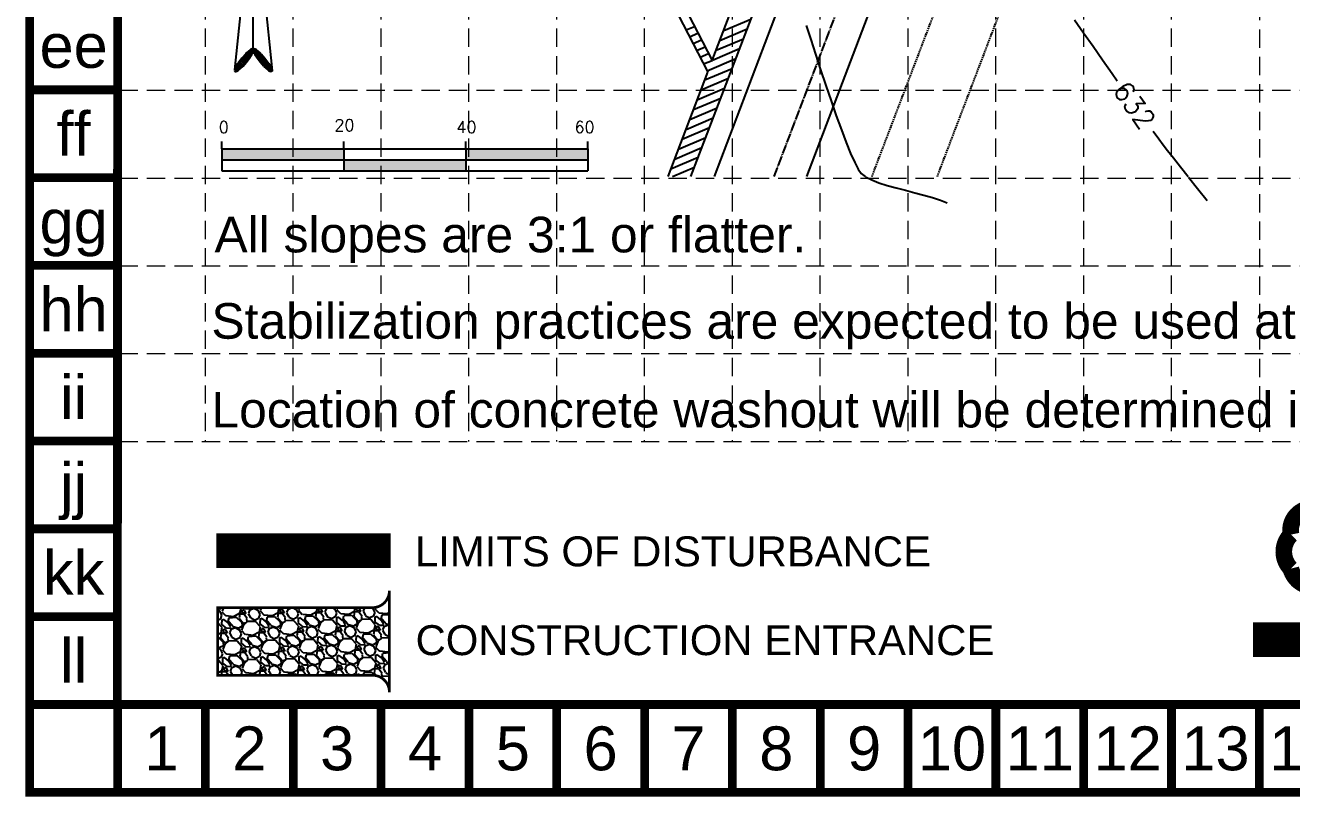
# Model space of a CAD drawing. Header units: inches. Extents: x 2525137 to 2526060, y 7086153 to 7086731.
# Drawn here: x 2525137 to 2525344.6, y 7086153.1 to 7086279.6 of the extents above; entities that cross this region are included whole.
import ezdxf
from ezdxf.enums import TextEntityAlignment as Align

# ---------------------------------------------------------------- set-up
doc = ezdxf.new("R2010")
doc.units = ezdxf.units.IN
doc.header["$MEASUREMENT"] = 0
for name, pattern in [('ESMT', [0.32, 0.24, -0.08]), ('HIDDEN', [0.375, 0.25, -0.125]), ('PHANTOM', [1.9, 1.5, -0.08, 0.08, -0.08, 0.08, -0.08]), ('PL', [1.25, 0.625, -0.125, 0.125, -0.125, 0.125, -0.125])]:
    doc.linetypes.add(name, pattern=pattern)
for name, color, linetype in [('BASE', 7, 'Continuous'), ('E-CNTR-1', 15, 'Continuous'), ('E-ESMT', 2, 'ESMT'), ('E-PVMT', 2, 'Continuous'), ('E-STORM', 10, 'Continuous'), ('E-STORM-H', 15, 'Continuous'), ('EC', 35, 'Continuous'), ('GRID', 254, 'HIDDEN'), ('LEGEND', 7, 'Continuous'), ('NARROW', 7, 'Continuous'), ('PL', 7, 'PHANTOM'), ('PL-OFF', 3, 'PHANTOM'), ('PL-ROW', 7, 'PL')]:
    doc.layers.add(name, color=color, linetype=linetype)
doc.styles.add('L120', font='simplex', dxfattribs={"height": 2.4})
doc.styles.add("L200'", font='ARIAL.TTF', dxfattribs={"height": 0.001969})
doc.styles.add('L60', font='simplex.shx', dxfattribs={"height": 1.2})
doc.styles.get("Standard").update_dxf_attribs({"font": 'ARIAL.TTF'})

# ---------------------------------------------------------------- blocks, each defined once
blk = doc.blocks.new('North Arrow')
at = {"layer": 'NARROW'}
for p, q in [((32.43, 3.06), (32.43, 4.63)), ((0, 0), (22.36, 2)), ((28.77, -2.09), (34.02, 2.32)), ((36.18, 2.33), (30.46, 2.33)), ((36.16, 2.32), (31.04, -2.09)), ((39.1, 0.01), (59.96, 2.11)), ((0, 0), (22.33, -2.02)), ((31.2, -0.05), (21.66, -0.05)), ((21.66, -0.05), (21.66, -0.05)), ((57.45, -0.05), (33.41, -0.05)), ((59.83, -2.14), (39.04, -0.01)), ((57.69, -0.03), (57.77, -0.01)), ((57.77, -0.05), (57.69, -0.03)), ((28.77, -2.09), (34.95, -2.09)), ((32.43, -4.26), (32.43, -2.8))]:
    blk.add_line(p, q, dxfattribs=at)
blk.add_lwpolyline([(22.36, -2.03), (22.59, -1.93, 0.091577), (22.87, -1.44, 0.048306), (23.03, -0.75), (23.07, -0.01), (23.01, 0.82, 0.048306), (22.87, 1.42, 0.091577), (22.59, 1.91), (22.36, 2.01), (22.14, 1.91, 0.091577), (21.86, 1.42, 0.048306), (21.72, 0.82), (21.66, -0.01), (21.72, -0.83, 0.048306), (21.86, -1.44, 0.091577), (22.14, -1.93)], format="xyb", close=True, dxfattribs=at)
for points in [[(57.46, -0.03), (57.44, 0.08, -0.066818), (57.67, 0.47, -0.03073), (58.01, 0.84), (58.52, 1.29), (59.07, 1.7, -0.03073), (59.5, 1.95, -0.066818), (59.93, 2.1), (60.04, 2.06)], [(60.04, 2.06), (60.05, 1.95, -0.066818), (59.82, 1.56, -0.03073), (59.43, 1.14), (58.97, 0.74), (58.42, 0.33, -0.03073), (57.99, 0.08, -0.036692), (57.76, -0.02)], [(57.46, -0.04), (57.44, -0.15, 0.066818), (57.67, -0.54, 0.03073), (58.01, -0.9), (58.52, -1.36), (59.07, -1.77, 0.03073), (59.5, -2.02, 0.066818), (59.93, -2.17), (60.04, -2.13)], [(60.04, -2.13), (60.05, -2.01, 0.066818), (59.82, -1.63, 0.03073), (59.43, -1.2), (58.97, -0.8), (58.42, -0.4, 0.03073), (57.99, -0.15, 0.036692), (57.76, -0.05)]]:
    blk.add_lwpolyline(points, format="xyb", dxfattribs=at)
for centre, start, end in [((30.46, 3.86), 178.8769, 270), ((34.95, -3.62), 358.8769, 90)]:
    blk.add_arc(centre, 1.53, start, end, dxfattribs=at)
for points in [[(23.02, 0.75), (21.85, 1.42), (22.87, 1.44), (22.14, 1.91)], [(22.87, 1.44), (22.14, 1.91), (22.59, 1.91), (22.36, 2)], [(31.05, -2.09), (36.15, 2.36), (28.75, -2.06), (34.01, 2.36)], [(59.26, 1), (58.69, 1.42), (59.45, 1.15), (59, 1.65)], [(59.45, 1.15), (59, 1.65), (59.62, 1.34), (59.28, 1.82)], [(59.62, 1.34), (59.28, 1.82), (59.81, 1.55), (59.49, 1.95)], [(59.81, 1.55), (59.49, 1.95), (59.93, 1.73), (59.69, 2.04)], [(59.93, 1.73), (59.69, 2.04), (60.05, 1.94), (59.93, 2.1)], [(60.05, 1.94), (59.93, 2.1), (60.04, 2.06)], [(23.03, -0.76), (21.67, -0.05), (23.07, -0.05), (21.72, 0.82)], [(23.07, -0.05), (21.72, 0.82), (23.02, 0.75), (21.85, 1.42)], [(57.44, 0.08), (57.7, -0.01), (57.5, 0.21), (57.77, -0.01)], [(57.45, -0.04), (57.69, -0.02), (57.44, 0.08), (57.7, -0.01)], [(57.5, 0.21), (57.77, -0.01), (57.6, 0.39), (57.94, 0.06)], [(57.6, 0.39), (57.94, 0.06), (57.68, 0.5), (58.07, 0.13)], [(57.68, 0.5), (58.07, 0.13), (57.84, 0.66), (58.29, 0.26)], [(57.84, 0.66), (58.29, 0.26), (58.03, 0.86), (58.52, 0.41)], [(58.03, 0.86), (58.52, 0.41), (58.26, 1.07), (58.73, 0.57)], [(58.26, 1.07), (58.73, 0.57), (58.52, 1.3), (59.05, 0.81)], [(58.52, 1.3), (59.05, 0.81), (58.7, 1.42), (59.26, 0.99)], [(22.87, -1.44), (21.72, -0.87), (23.03, -0.76), (21.67, -0.05)], [(22.58, -1.93), (21.86, -1.45), (22.87, -1.44), (21.72, -0.87)], [(57.44, -0.14), (57.69, -0.02), (57.45, -0.04), (57.69, -0.02)], [(57.46, -0.19), (57.7, -0.03), (57.44, -0.14), (57.69, -0.02)], [(57.53, -0.33), (57.76, -0.05), (57.46, -0.19), (57.7, -0.03)], [(57.63, -0.48), (57.9, -0.1), (57.53, -0.33), (57.76, -0.05)], [(57.78, -0.66), (58.09, -0.2), (57.63, -0.48), (57.9, -0.1)], [(57.97, -0.87), (58.34, -0.35), (57.78, -0.66), (58.09, -0.2)], [(58.24, -1.11), (58.61, -0.54), (57.97, -0.87), (58.34, -0.35)], [(58.61, -1.43), (58.93, -0.77), (58.24, -1.11), (58.61, -0.54)], [(58.91, -1.64), (59.2, -1), (58.61, -1.43), (58.93, -0.77)], [(59.12, -1.79), (59.57, -1.36), (58.92, -1.65), (59.2, -1.01)], [(59.35, -1.93), (59.81, -1.62), (59.12, -1.79), (59.57, -1.36)], [(59.54, -1.32), (59.41, -1.18), (59.21, -1.01)], [(22.36, -2.01), (22.14, -1.93), (22.58, -1.93), (21.86, -1.45)], [(59.58, -2.05), (59.93, -1.79), (59.35, -1.93), (59.81, -1.62)], [(59.78, -2.13), (60.05, -2.01), (59.58, -2.05), (59.93, -1.79)], [(59.92, -2.17), (60.04, -2.13), (59.78, -2.13), (60.05, -2.01)]]:
    blk.add_solid(points, dxfattribs=at)
blk = doc.blocks.new('A$C7F111560')
h = blk.add_hatch(color=7)
h.paths.add_polyline_path([(0.53, 3.6), (0.53, 1.8), (20.53, 1.8), (20.53, 3.6)])
h.paths.add_polyline_path([(40.53, 1.8), (20.53, 1.8), (20.53, 0), (40.53, 0)])
h.paths.add_polyline_path([(40.53, 1.8), (60.53, 1.8), (60.53, 3.6), (40.53, 3.6)])
at = {"color": 7}
for p, q in [((0.53, 3.6), (0.53, 4.8)), ((20.53, 3.6), (20.53, 4.8)), ((40.53, 3.6), (40.53, 4.8)), ((60.53, 3.6), (60.53, 4.8)), ((0.53, 3.6), (20.53, 3.6)), ((0.53, 3.6), (0.53, 0)), ((20.53, 3.6), (60.53, 3.6)), ((20.53, 3.6), (20.53, 0)), ((40.53, 3.6), (40.53, 0)), ((60.53, 3.6), (60.53, 0)), ((0.53, 1.8), (60.53, 1.8)), ((0.53, 0), (20.53, 0)), ((20.53, 0), (60.53, 0))]:
    blk.add_line(p, q, dxfattribs=at)
at = {"color": 7, "style": 'L120'}
for s, p in [('20', (18.96, 6.53)), ('0', (0, 6.23)), ('40', (38.97, 6.23)), ('60', (58.33, 6.23))]:
    blk.add_text(s, height=1.92, dxfattribs=at).set_placement(p)

msp = doc.modelspace()

# ---------------------------------------------------------------- hatches: boundary and pattern name
at = {"layer": 'LEGEND'}
h = msp.add_hatch(dxfattribs=at)
h.set_pattern_fill('GRAVEL', color=4, scale=4.436034, angle=-43.9343, style=0)
h.set_pattern_definition([(184.078545, (2518967.9654, 7083489.57797), (-53.25717442, -4.128040061), [0.5968062, -59.0839248]), (141.0354448, (2518967.3701, 7083489.53553), (41.4124352683, -33.73985456), [1.0241383, -101.3896563]), (88.576145, (2518966.5738, 7083490.17954), (-1.911069757, -65.918688141), [0.722133, -71.491263]), (223.339445, (2518964.55845, 7083490.58127), (64.751826095, 60.813139263), [0.932623, -92.3296472]), (248.899445, (2518963.88015, 7083489.9412), (20.961582743, 53.723935433), [0.9145106, -90.536669]), (313.3394448, (2518963.55092, 7083489.088), (-60.813139189, 64.7518261735), [0.932623, -92.3296472]), (353.7599448, (2518964.191, 7083488.4097), (-72.3077818945, 8.0667955174), [1.233346, -122.101161]), (28.321045, (2518965.41704, 7083488.27565), (90.0748866526, 48.734993408), [1.1644056, -115.2761988]), (77.495345, (2518966.44207, 7083488.82806), (14.455799707, 66.152068689), [0.9357813, -92.6424542]), (131.302145, (2518966.6447, 7083489.74164), (32.06220939, -37.051034042), [1.068339, -52.3485838]), (178.4631448, (2518965.93955, 7083490.54422), (-72.191101972, 1.79437623), [1.381594, -136.7778942]), (94.879845, (2518967.69028, 7083487.50224), (-3.89467781, 40.712348595), [0.4715548, -46.684128]), (127.5349448, (2518967.65016, 7083487.9721), (35.373385102, -46.4013565394), [0.8971302, -88.8161]), (181.065745, (2518967.1036, 7083488.6835), (-3.0778654, -3.1945505), [0.6273483, -5.6461484]), (159.264345, (2518967.2493, 7083489.2823), (22.12847966, -9.000218004), [0.3378395, -33.445987]), (247.867145, (2518966.9334, 7083489.4019), (6.03904486, 12.66151359), [0.4777742, -23.411]), (347.029545, (2518966.75336, 7083488.95934), (15.73937873, -2.8444802), [0.775991, -25.0903093]), (117.630845, (2518967.5095, 7083488.7852), (3.31124092, -9.3502746), [0.5611184, -13.4668538]), (332.455245, (2518965.08052, 7083491.18707), (41.179073048, -21.195025714), [0.7860652, -77.8206537]), (26.411945, (2518965.7775, 7083490.82356), (-46.634698086, -22.828608525), [0.6594652, -65.2869196]), (249.264345, (2518968.1251, 7083489.4241), (9.000217994, 22.128479687), [0.6756745, -33.108152]), (299.676245, (2518967.8859, 7083488.79217), (-22.711931408, 40.362276282), [0.7860652, -77.8206537]), (295.509745, (2518963.17225, 7083489.20645), (-9.81703698, 21.778414052), [0.7580295, -37.1434613]), (250.840845, (2518963.4987, 7083488.52232), (17.883796495, 50.529353774), [0.6351425, -62.8791958]), (22.867145, (2518965.0792, 7083486.19875), (21.778424543, 9.817013836), [0.6756745, -33.108152]), (333.419745, (2518965.70177, 7083486.46132), (-53.840590973, 27.234063181), [0.7436168, -73.617862]), (25.509745, (2518963.51387, 7083487.7069), (-21.778414026, -9.81703699), [0.3790147, -37.522476]), (57.375645, (2518964.8875, 7083486.3834), (9.11691804, 15.85605764), [0.2261934, -22.3932274]), (122.029545, (2518965.0095, 7083486.5739), (6.50579187, -12.42813827), [0.9145106, -17.3757227]), (142.0747448, (2518964.52446, 7083487.34923), (35.023356728, -27.584096121), [0.8475043, -83.902802]), (259.755845, (2518966.4763, 7083488.6718), (2.9611737, 9.46696617), [0.6397737, -15.3545725]), (309.2229448, (2518966.36257, 7083488.04226), (48.1515863656, -58.712817839), [1.1169667, -110.5795125]), (17.011145, (2518967.06887, 7083487.17695), (-34.323250288, -10.050390123), [0.4567163, -45.2150466]), (46.065745, (2518967.5056, 7083487.3106), (-0.116685, 6.272414), [0.266162, -4.1698718]), (76.322145, (2518964.5529, 7083487.50662), (-8.766876747, -34.67329647), [0.6162716, -61.01108]), (4.078545, (2518964.69863, 7083488.10542), (53.25717442, 4.128040061), [1.1936125, -58.4871185]), (316.065745, (2518965.889, 7083488.1903), (6.272414, 0.116685), [1.1533688, -3.282665]), (281.370545, (2518966.7198, 7083487.39007), (-10.40039943, 53.140500736), [0.701399, -69.438453]), (210.120345, (2518966.8581, 7083486.70244), (-15.506007234, -9.70033442), [0.6458954, -31.6489188]), (163.7117448, (2518966.2994, 7083486.37832), (-91.475095429, 26.533891251), [1.0516284, -104.1113803]), (131.4918448, (2518965.28998, 7083486.67327), (-38.4512971316, 43.2067721357), [1.1125528, -110.142612])])
edge = h.paths.add_edge_path()
edge.add_line((2525196.67, 7086170.2), (2525196.67, 7086186.84))
edge.add_ellipse((2525193.9, 7086186.84), major_axis=(-1.96, 1.96), ratio=1, start_angle=135.0391, end_angle=225, ccw=False)
edge.add_line((2525193.9, 7086184.07), (2525168.49, 7086184.07))
edge.add_line((2525168.49, 7086184.07), (2525168.49, 7086172.97))
edge.add_line((2525168.49, 7086172.97), (2525193.9, 7086172.98))
edge.add_ellipse((2525193.9, 7086170.2), major_axis=(1.96, 1.96), ratio=1, start_angle=315, end_angle=405.0391, ccw=False)

# ---------------------------------------------------------------- linework, layer by layer
at = {"layer": 'BASE', "const_width": 1.44}
for points in [[(2525137.7, 7086153.79), (2526059.3, 7086153.79), (2526059.3, 7086729.79), (2525137.7, 7086729.79)], [(2525152.07, 7086168.18), (2526044.94, 7086168.16), (2526044.92, 7086715.39), (2525152.25, 7086715.41)]]:
    msp.add_lwpolyline(points, close=True, dxfattribs=at)
for points in [[(2525152.1, 7086268.99), (2525137.7, 7086268.99)], [(2525152.1, 7086254.59), (2525137.7, 7086254.59)], [(2525152.1, 7086240.19), (2525137.7, 7086240.19)], [(2525152.1, 7086225.79), (2525137.7, 7086225.79)], [(2525152.1, 7086211.39), (2525137.7, 7086211.39)], [(2525152.1, 7086196.99), (2525137.7, 7086196.99)], [(2525152.1, 7086182.59), (2525137.7, 7086182.59)], [(2525152.1, 7086168.19), (2525137.7, 7086168.19)], [(2525152.1, 7086153.79), (2525152.1, 7086168.19)], [(2525166.5, 7086153.79), (2525166.5, 7086168.19)], [(2525180.9, 7086153.79), (2525180.9, 7086168.19)], [(2525195.3, 7086153.79), (2525195.3, 7086168.19)], [(2525209.7, 7086153.79), (2525209.7, 7086168.19)], [(2525224.1, 7086153.79), (2525224.1, 7086168.19)], [(2525238.5, 7086153.79), (2525238.5, 7086168.19)], [(2525252.9, 7086153.79), (2525252.9, 7086168.19)], [(2525267.3, 7086153.79), (2525267.3, 7086168.19)], [(2525281.7, 7086153.79), (2525281.7, 7086168.19)], [(2525296.1, 7086153.79), (2525296.1, 7086168.19)], [(2525310.5, 7086153.79), (2525310.5, 7086168.19)], [(2525324.9, 7086153.79), (2525324.9, 7086168.19)], [(2525339.3, 7086153.79), (2525339.3, 7086168.19)]]:
    msp.add_lwpolyline(points, dxfattribs=at)
at = {"layer": 'E-ESMT', "color": 15}
for p, q in [((2525275.79, 7086254.78), (2525345.8, 7086438.39)), ((2525286.5, 7086254.78), (2525355.15, 7086434.82))]:
    msp.add_line(p, q, dxfattribs=at)
at = {"layer": 'E-PVMT', "color": 7}
msp.add_lwpolyline([(2525249.94, 7086254.78), (2525262.45, 7086287.61, -0.000326), (2525262.45, 7086287.61), (2525296.84, 7086377.54), (2525319.52, 7086437.06), (2525335.98, 7086483.84), (2525346.63, 7086522.95), (2525351.3, 7086544.04), (2525358.84, 7086585.85), (2525363.99, 7086642.03), (2525364.28, 7086693.26), (2525363.33, 7086705.96)], format="xyb", dxfattribs=at)
at = {"layer": 'E-STORM', "color": 5}
for p, q in [((2525249.59, 7086273.77), (2525268.08, 7086322.26)), ((2525246.1, 7086254.78), (2525269, 7086314.84)), ((2525239.06, 7086294.18), (2525249.59, 7086273.77)), ((2525239.06, 7086290.91), (2525248.87, 7086271.88)), ((2525242.35, 7086254.78), (2525248.87, 7086271.88))]:
    msp.add_line(p, q, dxfattribs=at)
at = {"layer": 'E-STORM-H', "color": 5}
for p, q in [((2525245.31, 7086278.8), (2525246.69, 7086279.39)), ((2525251.47, 7086278.71), (2525255.94, 7086280.6)), ((2525245.88, 7086277.69), (2525247.26, 7086278.28)), ((2525246.45, 7086276.58), (2525247.84, 7086277.16)), ((2525250.24, 7086275.47), (2525254.71, 7086277.36)), ((2525250.86, 7086277.09), (2525255.33, 7086278.98)), ((2525247.03, 7086275.46), (2525248.41, 7086276.05)), ((2525249.62, 7086273.85), (2525254.09, 7086275.74)), ((2525247.6, 7086274.35), (2525248.99, 7086274.93)), ((2525248.18, 7086273.23), (2525249.56, 7086273.82)), ((2525248.75, 7086272.12), (2525253.47, 7086274.12)), ((2525248.39, 7086270.6), (2525252.85, 7086272.5)), ((2525247.15, 7086267.36), (2525251.62, 7086269.26)), ((2525247.77, 7086268.98), (2525252.24, 7086270.88)), ((2525246.53, 7086265.74), (2525251, 7086267.64)), ((2525245.91, 7086264.12), (2525250.38, 7086266.02)), ((2525244.68, 7086260.88), (2525249.15, 7086262.78)), ((2525245.3, 7086262.5), (2525249.77, 7086264.4)), ((2525244.06, 7086259.26), (2525248.53, 7086261.16)), ((2525243.44, 7086257.64), (2525247.91, 7086259.54)), ((2525242.83, 7086256.02), (2525247.29, 7086257.92)), ((2525243.09, 7086254.78), (2525246.68, 7086256.3))]:
    msp.add_line(p, q, dxfattribs=at)
at = {"layer": 'EC', "extrusion": (0.952401, 0.304848, 0)}
msp.add_line((2525265.01, 7086279.56, 631), (2525265.75, 7086277.26, 631), dxfattribs=at)
at = {"layer": 'EC'}
for p, q in [((2525309.01, 7086280.48, 632), (2525310.49, 7086278.33, 632)), ((2525267.37, 7086272.28, 631), (2525268.23, 7086269.71, 631)), ((2525268.23, 7086269.71, 631), (2525269.09, 7086267.18, 631)), ((2525321.86, 7086262.23, 632), (2525321.88, 7086262.2, 632)), ((2525321.88, 7086262.2, 632), (2525322.8, 7086260.94, 632)), ((2525271.56, 7086260.36, 631), (2525272.29, 7086258.55, 631)), ((2525274.01, 7086255.29, 631), (2525274.68, 7086254.78, 631)), ((2525274.75, 7086254.73, 631), (2525275.74, 7086254.22, 631)), ((2525326.36, 7086256.34, 632), (2525327.6, 7086254.78, 632)), ((2525285.72, 7086251.33, 631), (2525287, 7086250.91, 631)), ((2525287, 7086250.91, 631), (2525288.09, 7086250.46, 631))]:
    msp.add_line(p, q, dxfattribs=at)
at = {"layer": 'EC', "extrusion": (0.951547, 0.307503, 0)}
msp.add_line((2525265.75, 7086277.26, 631), (2525266.54, 7086274.81, 631), dxfattribs=at)
at = {"layer": 'EC', "extrusion": (0.821384, 0.570375, 0)}
msp.add_line((2525310.49, 7086278.33, 632), (2525312.03, 7086276.12, 632), dxfattribs=at)
at = {"layer": 'EC', "extrusion": (0.820073, 0.572259, 0)}
msp.add_line((2525312.03, 7086276.12, 632), (2525313.59, 7086273.88, 632), dxfattribs=at)
at = {"layer": 'EC', "extrusion": (0.950381, 0.311088, 0)}
msp.add_line((2525266.54, 7086274.81, 631), (2525267.37, 7086272.28, 631), dxfattribs=at)
at = {"layer": 'EC', "extrusion": (0.818826, 0.574042, 0)}
msp.add_line((2525313.59, 7086273.88, 632), (2525315.15, 7086271.65, 632), dxfattribs=at)
at = {"layer": 'EC', "extrusion": (0.817573, 0.575825, 0)}
msp.add_line((2525315.15, 7086271.65, 632), (2525315.97, 7086270.48, 632), dxfattribs=at)
at = {"layer": 'EC', "extrusion": (0.94414, 0.329544, 0)}
msp.add_line((2525269.09, 7086267.18, 631), (2525269.94, 7086264.74, 631), dxfattribs=at)
at = {"layer": 'EC', "extrusion": (0.940462, 0.339899, 0)}
msp.add_line((2525269.94, 7086264.74, 631), (2525270.77, 7086262.45, 631), dxfattribs=at)
at = {"layer": 'EC', "extrusion": (0.935195, 0.354133, 0)}
msp.add_line((2525270.77, 7086262.45, 631), (2525271.56, 7086260.36, 631), dxfattribs=at)
at = {"layer": 'EC', "extrusion": (0.800586, 0.599218, 0)}
msp.add_line((2525322.8, 7086260.94, 632), (2525323.51, 7086259.99, 632), dxfattribs=at)
at = {"layer": 'EC', "extrusion": (0.913502, 0.406835, 0)}
msp.add_line((2525272.29, 7086258.55, 631), (2525272.95, 7086257.06, 631), dxfattribs=at)
at = {"layer": 'EC', "extrusion": (0.792325, 0.610099, 0)}
msp.add_line((2525323.51, 7086259.99, 632), (2525324.24, 7086259.05, 632), dxfattribs=at)
at = {"layer": 'EC', "extrusion": (0.78847, 0.615073, 0)}
msp.add_line((2525324.24, 7086259.05, 632), (2525325.2, 7086257.82, 632), dxfattribs=at)
at = {"layer": 'EC', "extrusion": (0.886216, 0.463273, 0)}
msp.add_line((2525272.95, 7086257.06, 631), (2525273.53, 7086255.95, 631), dxfattribs=at)
at = {"layer": 'EC', "extrusion": (0.785865, 0.618398, 0)}
msp.add_line((2525325.2, 7086257.82, 632), (2525326.36, 7086256.34, 632), dxfattribs=at)
at = {"layer": 'EC', "extrusion": (0.811369, 0.584534, 0)}
msp.add_line((2525273.53, 7086255.95, 631), (2525274.01, 7086255.29, 631), dxfattribs=at)
at = {"layer": 'EC', "extrusion": (0.781902, 0.623401, 0)}
msp.add_line((2525327.69, 7086254.66, 632), (2525329.17, 7086252.81, 632), dxfattribs=at)
at = {"layer": 'EC', "extrusion": (-0.364977, -0.931017, 0)}
msp.add_line((2525275.74, 7086254.22, 631), (2525276.93, 7086253.75, 631), dxfattribs=at)
at = {"layer": 'EC', "extrusion": (-0.306033, -0.952021, 0)}
msp.add_line((2525276.93, 7086253.75, 631), (2525278.29, 7086253.31, 631), dxfattribs=at)
at = {"layer": 'EC', "extrusion": (-0.270103, -0.962831, 0)}
msp.add_line((2525278.29, 7086253.31, 631), (2525279.75, 7086252.9, 631), dxfattribs=at)
at = {"layer": 'EC', "extrusion": (0.250728, 0.968058, 0)}
msp.add_line((2525279.75, 7086252.9, 631), (2525281.27, 7086252.51, 631), dxfattribs=at)
at = {"layer": 'EC', "extrusion": (0.244864, 0.969557, 0)}
msp.add_line((2525281.27, 7086252.51, 631), (2525282.81, 7086252.12, 631), dxfattribs=at)
at = {"layer": 'EC', "extrusion": (0.780072, 0.625689, 0)}
msp.add_line((2525329.17, 7086252.81, 632), (2525330.76, 7086250.83, 632), dxfattribs=at)
at = {"layer": 'EC', "extrusion": (-0.251815, -0.967775, 0)}
msp.add_line((2525282.81, 7086252.12, 631), (2525284.3, 7086251.73, 631), dxfattribs=at)
at = {"layer": 'EC', "extrusion": (-0.273036, -0.962004, 0)}
msp.add_line((2525284.3, 7086251.73, 631), (2525285.72, 7086251.33, 631), dxfattribs=at)
at = {"layer": 'GRID', "color": 252, "linetype": 'HIDDEN', "lineweight": 0, "ltscale": 12}
for p, q in [((2525166.45, 7086715.52), (2525166.45, 7086211.32)), ((2525180.85, 7086715.52), (2525180.85, 7086211.32)), ((2525195.25, 7086715.52), (2525195.25, 7086211.32)), ((2525209.65, 7086715.52), (2525209.65, 7086211.32)), ((2525224.05, 7086715.52), (2525224.05, 7086211.32)), ((2525238.45, 7086715.52), (2525238.45, 7086211.32)), ((2525252.85, 7086715.52), (2525252.85, 7086211.32)), ((2525267.25, 7086715.52), (2525267.25, 7086211.32)), ((2525281.65, 7086715.52), (2525281.65, 7086211.32)), ((2525296.05, 7086715.52), (2525296.05, 7086211.32)), ((2525310.45, 7086715.52), (2525310.45, 7086211.32)), ((2525324.85, 7086715.52), (2525324.85, 7086211.32)), ((2525339.3, 7086715.39), (2525339.3, 7086211.32)), ((2525152.42, 7086268.92), (2525931.37, 7086268.92)), ((2525152.42, 7086254.52), (2525931.37, 7086254.52)), ((2525152.42, 7086240.12), (2525931.37, 7086240.12)), ((2525152.42, 7086225.72), (2525931.37, 7086225.72)), ((2525152.42, 7086211.32), (2526045.22, 7086211.32))]:
    msp.add_line(p, q, dxfattribs=at)
at = {"layer": 'LEGEND', "color": 170, "ltscale": 100, "const_width": 2.73}
msp.add_lwpolyline([(2525350.67, 7086199.16, 0.520567), (2525350.67, 7086199.16, 0.765195), (2525344.49, 7086196.05, 0.417879), (2525344.45, 7086190.46, 0.6649), (2525351.51, 7086189.38, 0.744833), (2525359.47, 7086188.71, 0.975642), (2525364.43, 7086193.83, 0.520567), (2525363.2, 7086200, 0.520567), (2525358.67, 7086199.59, 0.540264), (2525350.67, 7086199.16)], format="xyb", close=True, dxfattribs=at)
at = {"layer": 'LEGEND', "color": 1, "linetype": 'HIDDEN', "ltscale": 30, "const_width": 5.7}
msp.add_lwpolyline([(2525168.28, 7086193.4), (2525196.89, 7086193.4)], dxfattribs=at)
at = {"layer": 'LEGEND', "color": 4, "const_width": 0.444}
msp.add_lwpolyline([(2525196.67, 7086170.2), (2525196.67, 7086186.84, -0.414014), (2525193.9, 7086184.07), (2525168.49, 7086184.07), (2525168.49, 7086172.97), (2525193.9, 7086172.98, -0.414413)], format="xyb", close=True, dxfattribs=at)
at = {"layer": 'LEGEND', "color": 200, "const_width": 5.7}
msp.add_lwpolyline([(2525338.23, 7086178.83), (2525366.84, 7086178.83)], dxfattribs=at)
at = {"layer": 'PL'}
msp.add_line((2525259.74, 7086254.78), (2525331.79, 7086443.73), dxfattribs=at)
at = {"layer": 'PL-OFF', "color": 7}
msp.add_line((2525259.74, 7086254.78), (2525331.79, 7086443.73), dxfattribs=at)
at = {"layer": 'PL-ROW', "color": 7, "linetype": 'Continuous'}
msp.add_line((2525265.09, 7086254.78), (2525336.46, 7086441.95), dxfattribs=at)

# ---------------------------------------------------------------- block references
at = {"layer": 'BASE', "xscale": 1.44000000145752, "yscale": 1.43999999971129, "zscale": 1.44, "rotation": 270}
msp.add_blockref('North Arrow', (2525174.41, 7086358.44), dxfattribs=at)
at = {"layer": 'E-CNTR-1'}
msp.add_blockref('A$C7F111560', (2525168.69, 7086255.69), dxfattribs=at)

# ---------------------------------------------------------------- texts
at = {"layer": 'BASE', "width": 1}
for s, p in [('ee', (2525144.9, 7086276.19)), ('gg', (2525144.9, 7086247.39)), ('hh', (2525144.9, 7086232.99)), ('ii', (2525144.9, 7086218.59)), ('jj', (2525144.9, 7086204.19)), ('ll', (2525144.9, 7086175.39)), ('10', (2525288.9, 7086160.99)), ('11', (2525303.3, 7086160.99)), ('12', (2525317.7, 7086160.99)), ('13', (2525332.1, 7086160.99)), ('14', (2525346.5, 7086160.99))]:
    msp.add_text(s, height=7.2, dxfattribs=at).set_placement(p, align=Align.MIDDLE_CENTER)
at = {"layer": 'BASE'}
for s, p in [('ff', (2525144.9, 7086261.79)), ('kk', (2525144.9, 7086189.79)), ('1', (2525159.3, 7086160.99)), ('2', (2525173.7, 7086160.99)), ('3', (2525188.1, 7086160.99)), ('4', (2525202.5, 7086160.99)), ('5', (2525216.9, 7086160.99)), ('6', (2525231.3, 7086160.99)), ('7', (2525245.7, 7086160.99)), ('8', (2525260.1, 7086160.99)), ('9', (2525274.5, 7086160.99))]:
    msp.add_text(s, height=7.2, dxfattribs=at).set_placement(p, align=Align.MIDDLE_CENTER)
at = {"layer": 'BASE', "color": 7, "style": "L200'", "width": 1}
msp.add_text('All slopes are 3:1 or flatter.', height=5.8398, dxfattribs=at).set_placement((2525167.99, 7086242.33))
at = {"layer": 'BASE', "color": 7, "style": "L200'"}
for s, height, p in [('Stabilization practices are expected to be used at all disturbed areas.', 5.8398, (2525167.49, 7086228.17)), ('Location of concrete washout will be determined in the field and will be reflected on this Site Map. BMPs are not to scale; verify size/location/quantity in the field prior to installation.', 5.83984, (2525167.49, 7086213.61))]:
    msp.add_text(s, height=height, dxfattribs=at).set_placement(p)
at = {"layer": 'EC', "style": 'L60'}
msp.add_text('632', height=3.2, rotation=305.44, dxfattribs=at).set_placement((2525315.12, 7086268.9, 632))
at = {"layer": 'LEGEND', "style": "L200'"}
msp.add_text('LIMITS OF DISTURBANCE', height=4.9103, dxfattribs=at).set_placement((2525200.86, 7086190.84))
at = {"layer": 'LEGEND', "style": "L200'", "width": 1}
msp.add_text('CONSTRUCTION ENTRANCE', height=4.9103, dxfattribs=at).set_placement((2525200.96, 7086176.28))

doc.saveas('drawing.dxf')
